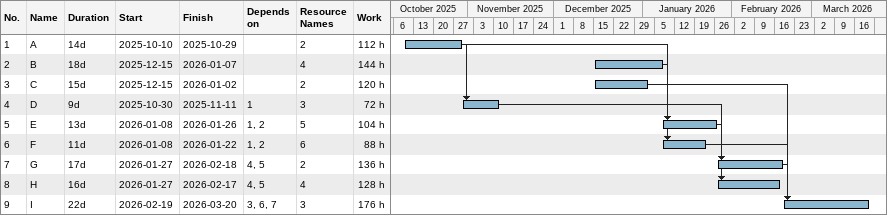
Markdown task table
| ID | Task | Duration | Start | Finish | Predecessors | Resources | Work (h) |
|---|---|---|---|---|---|---|---|
| 1 | A | 14d | 2025-10-10 | 2025-10-29 |  | 2 | 112 |
| 2 | B | 18d | 2025-12-15 | 2026-01-07 |  | 4 | 144 |
| 3 | C | 15d | 2025-12-15 | 2026-01-02 |  | 2 | 120 |
| 4 | D | 9d | 2025-10-30 | 2025-11-11 | 1 | 3 | 72 |
| 5 | E | 13d | 2026-01-08 | 2026-01-26 | 1, 2 | 5 | 104 |
| 6 | F | 11d | 2026-01-08 | 2026-01-22 | 1, 2 | 6 | 88 |
| 7 | G | 17d | 2026-01-27 | 2026-02-18 | 4, 5 | 2 | 136 |
| 8 | H | 16d | 2026-01-27 | 2026-02-17 | 4, 5 | 4 | 128 |
| 9 | I | 22d | 2026-02-19 | 2026-03-20 | 3, 6, 7 | 3 | 176 |
